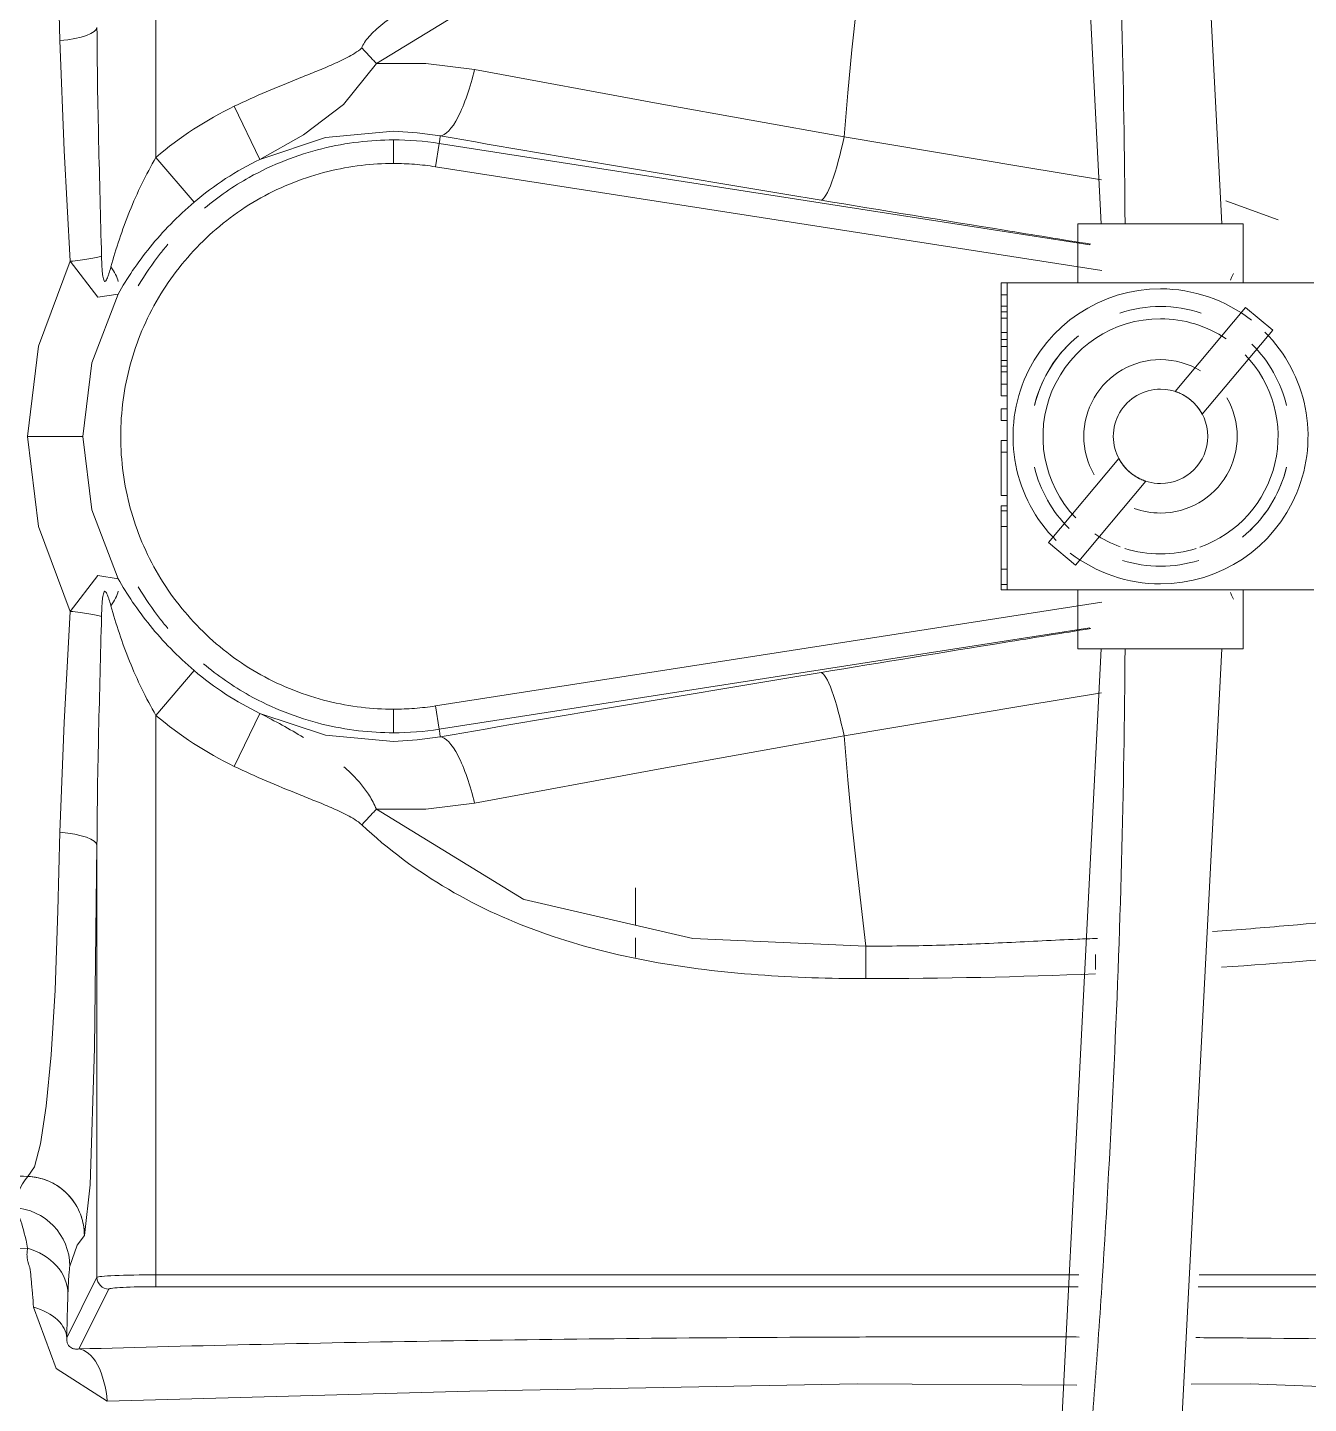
# Model space of a CAD drawing. Header units: metres. Extents: x 8 to 325, y -31 to 15.
# Drawn here: x 132.4692 to 132.5778, y -7.2201 to -7.1036 of the extents above; entities that cross this region are included whole.
import ezdxf

# ---------------------------------------------------------------- set-up
doc = ezdxf.new("R2010")
doc.units = ezdxf.units.M
doc.layers.add('G-IMPT', color=7, linetype='Continuous', lineweight=9, true_color=0x999999)
doc.layers.add('M-EKIP', color=7, linetype='Continuous', lineweight=9)

# ---------------------------------------------------------------- blocks, each defined once
blk = doc.blocks.new('D4010_10_Yangın Pompası - Wilo SCPFF 125_300_125_2_dwg-V113-_1_13_4_13_ PERON KATI _FFL_')
at = {"layer": 'G-IMPT', "color": 8, "lineweight": 5, "true_color": 0x808080}
for p, q in [((0.1721500068771043, -0.3850373404667375), (0.1907667977713403, -0.3851519794009143)), ((0.2567306674882982, -0.3881010113779304), (0.2541948072564978, -0.3931762119191716)), ((0.2577550205193415, -0.389050215609496), (0.2551944645814733, -0.3941748414539262)), ((0.1299377466658123, -0.3933803555333869), (0.1618658259191285, -0.3933803555333869)), ((0.1720529551526351, -0.3933803555333869), (0.2501961779565956, -0.3933803555333869)), ((0.2501961779565957, -0.3943789850680996), (0.2501961779565957, -0.393380355533387)), ((0.1299377466658123, -0.3943789850681416), (0.1618053419125291, -0.3943789850681416)), ((0.171997719534546, -0.3943789850681416), (0.2501961779565955, -0.3943789850681416)), ((0.2501961779565955, -0.3943789850680997), (0.2501961779565955, -0.4417897628099201)), ((0.2551944645814733, -0.3941748414539352), (0.2551944645814733, -0.4307892967116419)), ((0.170566962311423, -0.4202462871772852), (0.170566962311423, -0.4215321003216732)), ((0.2095669623114272, -0.4229470029458559), (0.2095669623114272, -0.4212817103641453)), ((0.190443289633455, -0.4256390197801632), (0.1900443529400007, -0.422244483206648)), ((0.2095669623114272, -0.4271794300692439), (0.2095669623114272, -0.4239893409824217)), ((0.231516074463352, -0.4338355502649989), (0.2190083822611818, -0.4261937974160819)), ((0.1915685988729321, -0.4363287583405799), (0.1912217114166172, -0.4326720177619132)), ((0.2076435024104399, -0.4372240516069648), (0.2231967093009524, -0.4343437307622536)), ((0.1918807251349769, -0.440059288017829), (0.1915686024454183, -0.4363287983440364)), ((0.1918807223237948, -0.4400592983658519), (0.2076433352308658, -0.4372240819557267)), ((0.2435567534491314, -0.43746445880003), (0.2413884737750828, -0.4419594994105228)), ((0.1710475553583251, -0.4492018726779386), (0.2262031380861221, -0.4406141600942979)), ((0.1767446517212206, -0.4426071260747235), (0.191880724409876, -0.4400593295094935)), ((0.2265102564856365, -0.442586663729773), (0.2262031380861221, -0.4406141600942979)), ((0.2300669623112037, -0.4423113358321001), (0.2300669623112037, -0.4403151630383942)), ((0.2501961779565953, -0.4417897628099199), (0.2469607113185614, -0.4455895762960908)), ((0.1700378158844952, -0.4513794108062155), (0.2265102564856364, -0.4425866637297729)), ((0.1700625896147305, -0.4436886846233876), (0.176744193691174, -0.4426072014874534)), ((0.1580669623114259, -0.4474300205014153), (0.1580669623114259, -0.4524300205014186)), ((0.1580669623112039, -0.4474300205014267), (0.1720669623112041, -0.4474300205014267)), ((0.1580669623112039, -0.4474300205014267), (0.1591226115723565, -0.4474300205014267)), ((0.1707787064163853, -0.4474300205014267), (0.1720669623112041, -0.4474300205014267)), ((0.172066962311427, -0.4524300205014186), (0.172066962311427, -0.4474300205014153)), ((0.152066962311204, -0.4524300205014267), (0.1780669623112038, -0.4524300205014267)), ((0.1780669623112037, -0.4784300205014267), (0.1780669623112037, -0.4524300205014267)), ((0.1785669623114255, -0.4524302682110601), (0.1780669623114213, -0.4524302682110601)), ((0.1780669623112038, -0.4528647803504336), (0.1785669623112039, -0.4528647803504336)), ((0.255638866570669, -0.4592000008669796), (0.2534118388882158, -0.4533696933874574)), ((0.1722741345726745, -0.4545072613263376), (0.1663014158959944, -0.4616252702668262)), ((0.1722741345724525, -0.4545072613263495), (0.1745722679018094, -0.4564356241554091)), ((0.1722741345724525, -0.4545072613263495), (0.1745722679018094, -0.4564356241554091)), ((0.1780669623112038, -0.4541644684952702), (0.1785669623112039, -0.4541644684952701)), ((0.1685995492253455, -0.4635536330958887), (0.17457226790203, -0.4564356241553957)), ((0.1785669623112039, -0.4577833948692347), (0.1780669623112038, -0.4577833948692347)), ((0.1785669623112039, -0.4591269141391902), (0.1780669623112038, -0.4591269141391902)), ((0.256402492821822, -0.4654300205212741), (0.2556388724379475, -0.4592000244638003)), ((0.1780669623114213, -0.4595553813807376), (0.1785669623114255, -0.4595553813807376)), ((0.1785669623112039, -0.4604266022840262), (0.1780669623112038, -0.4604266022840262)), ((0.1780669623112038, -0.4604266022840262), (0.1785669623112039, -0.4604266022840262)), ((0.1785669623112039, -0.4604266022840262), (0.1785669623112039, -0.4650822300521122)), ((0.1785669623112039, -0.4640969825874786), (0.1785669623112039, -0.4604266022840261)), ((0.1785669623112039, -0.4640969825874786), (0.1780669623112038, -0.4640969825874786)), ((0.1785669623112039, -0.4640969825874786), (0.1780669623112038, -0.4640969825874786)), ((0.1785669623112039, -0.4650822300521122), (0.1780669623112038, -0.4650822300521122)), ((0.1785669623112039, -0.4650822300521121), (0.1780669623112038, -0.4650822300521121)), ((0.1785669623112039, -0.4650822300521121), (0.1785669623112039, -0.4640969825874786)), ((0.2556388724379482, -0.4716600165390485), (0.2564024928218215, -0.4654300204815793)), ((0.161534375397503, -0.4673064079069425), (0.1555616567208229, -0.4744244168474311)), ((0.1785669623112039, -0.4667783040241127), (0.1780669623112038, -0.4667783040241127)), ((0.1780669623112038, -0.4667783040241127), (0.1785669623112039, -0.4667783040241127)), ((0.1785669623112039, -0.4667783040241127), (0.1785669623112039, -0.4677654571898386)), ((0.1785669623112039, -0.4677654571898386), (0.1785669623112039, -0.4667783040241127)), ((0.1785669623112039, -0.4677654571898386), (0.1780669623112038, -0.4677654571898386)), ((0.1785669623112039, -0.4677654571898386), (0.1780669623112038, -0.4677654571898386)), ((0.1578597900501783, -0.4763527796764893), (0.1638325087268628, -0.4692347707360006)), ((0.1785669623112039, -0.4688517068123557), (0.1780669623112038, -0.4688517068123557)), ((0.1785669623112039, -0.4698426713802661), (0.1780669623112038, -0.4698426713802661)), ((0.1785669623112039, -0.4698426713802662), (0.1785669623112039, -0.4688517068123557)), ((0.1785669623112039, -0.4688517068123558), (0.1785669623112039, -0.4708946183831247)), ((0.1785669623112039, -0.4708946183831247), (0.1780669623112038, -0.4708946183831247)), ((0.1785669623112039, -0.4708946183831247), (0.1785669623112039, -0.4718455632281002)), ((0.1785669623112039, -0.4713824778627111), (0.1780669623112038, -0.4713824778627111)), ((0.1785669623112039, -0.4718455632281002), (0.1780669623112038, -0.4718455632281002)), ((0.2534118388882158, -0.4774903476153958), (0.2556388665706687, -0.4716600401358734)), ((0.1785669623112039, -0.4730290036063162), (0.1780669623112038, -0.4730290036063162)), ((0.1785669623112039, -0.4742181610878082), (0.1785669623112039, -0.4730290036063162)), ((0.1578597900499595, -0.4763527796765025), (0.1555616567206025, -0.4744244168474429)), ((0.1578597900499595, -0.4763527796765025), (0.1555616567206025, -0.4744244168474429)), ((0.1780669623112038, -0.4736483564612603), (0.1785669623112039, -0.4736483564612603)), ((0.1785669623112039, -0.4742181610878081), (0.1780669623112038, -0.4742181610878082)), ((0.1785669623112039, -0.4754473382922356), (0.1780669623112038, -0.4754473382922356)), ((0.1785669623112039, -0.4754473382922356), (0.1785669623112039, -0.4764535484688828)), ((0.1785669623112039, -0.4759714060925726), (0.1780669623112039, -0.4759714060925727)), ((0.1785669623112039, -0.4764535484688827), (0.1780669623112038, -0.4764535484688827)), ((0.1785669623112039, -0.475971406092573), (0.1785669623112039, -0.4774197389225955)), ((0.1785669623112039, -0.476453548468883), (0.1785669623112039, -0.4784297605014272)), ((0.1785669623112039, -0.4774197389225952), (0.1780669623112038, -0.4774197389225952)), ((0.1785669623112039, -0.4784297605014272), (0.1785669623112039, -0.4774197389225952)), ((0.1780669623112038, -0.4784300205014267), (0.1520669623112039, -0.4784300205014267)), ((0.1580669623114259, -0.4784300205014126), (0.1580669623114259, -0.4834300205014158)), ((0.172066962311427, -0.4834300205014158), (0.172066962311427, -0.4784300205014126)), ((0.1785669623112039, -0.4784297605014272), (0.1780669623112038, -0.4784297605014272)), ((0.1700378158844952, -0.4794806301966378), (0.2265102564856365, -0.4882733772730805)), ((0.2262031380861221, -0.4902458809085555), (0.1710475553583252, -0.4816581683249148)), ((0.1595438238599698, -0.4853875517851221), (0.1550839139098148, -0.4837885748036196)), ((0.1720669623112041, -0.4834300205014266), (0.1580669623112039, -0.4834300205014266)), ((0.1590820720116271, -0.4834300205014266), (0.1580669623112039, -0.4834300205014266)), ((0.1720669623112041, -0.4834300205014266), (0.1707786308240588, -0.4834300205014266)), ((0.2469607113185614, -0.4852704647067627), (0.2501961779565956, -0.4890702781929333)), ((0.1767441936911741, -0.4882528395153998), (0.1700625064093936, -0.4871713431737441)), ((0.191880734070125, -0.4908007131399287), (0.1767446517212207, -0.4882529149281295)), ((0.2262031380861221, -0.4902458809085554), (0.2265102564856363, -0.4882733772730803)), ((0.2300669623112034, -0.4905448779644591), (0.2300669623112034, -0.4885487211361189)), ((0.2413884737742483, -0.4889005415934055), (0.2435567534471863, -0.4933955822037613)), ((0.2501961779565955, -0.4890702781929334), (0.2501961779565955, -0.5364810559347117)), ((0.1915685487859089, -0.494531112644332), (0.1918807251354687, -0.4908007529850182)), ((0.2076433596204783, -0.493636006899794), (0.1918807223235522, -0.490800742636165)), ((0.2231967220778118, -0.4965163274197196), (0.2076435032090584, -0.4936360329597403)), ((0.1912216466818235, -0.498187778957868), (0.1915685399204097, -0.4945312119040701)), ((0.1908447185276732, -0.5017592758196172), (0.1912216443329034, -0.4981878023876347))]:
    blk.add_line(p, q, dxfattribs=at)
at = {"layer": 'G-IMPT', "color": 8, "lineweight": 5, "true_color": 0x808080, "flags": 128}
for points in [[(0.1850732356698323, -0.228656381704445), (0.184335172277742, -0.231891729556351), (0.182538764652033, -0.2402323731679636), (0.180294617696696, -0.2513419417432337), (0.1782320025365267, -0.2622217059017493), (0.1762391600415444, -0.2733637356800864), (0.1724689802490754, -0.2964959674621622), (0.169245232424636, -0.3190517508520066), (0.1642117649168372, -0.3634236682629086), (0.1598790002087641, -0.4474299170696636)], [(0.1949326288550066, -0.2315891797220874), (0.1942034873303004, -0.2347839834606246), (0.1924253328642179, -0.2430407706481815), (0.1901901775847109, -0.254110743456908), (0.1881397322230491, -0.264936962258808), (0.1861629765458424, -0.2760059283179599), (0.1824240218395336, -0.2990021570149575), (0.1792395537868975, -0.3213720434509853), (0.174278473840022, -0.3653981189825959), (0.1700831042654533, -0.4474300350081272)], [(0.1254268180376693, -0.383946990465567), (0.1574632589405671, -0.3851504801515767), (0.1624773830582603, -0.3851190858532693)], [(0.1907670174577817, -0.3851519813534571), (0.2235862892531801, -0.3845160038672686), (0.2543271022252263, -0.3836915270716004)], [(0.2543271022313129, -0.3836915270713906), (0.2586516223179092, -0.3864389266968534), (0.2605733550389671, -0.3916402788994248)], [(0.2562659790846402, -0.3977297560345457), (0.2568814429971653, -0.3968965148479701), (0.2574955152796832, -0.3951103420109749)], [(0.2610742198428054, -0.3966335996491108), (0.2637857211466337, -0.3965760205076432), (0.266458392365871, -0.3965123910306985)], [(0.2551944645814733, -0.4307892967116419), (0.2553956342344059, -0.4135783367298574), (0.2557854093383066, -0.4020196512484773), (0.2562659790846402, -0.3977297560345457)], [(0.2622673410679637, -0.4000743624680036), (0.2620267186219813, -0.4009750387233616), (0.2617641860444389, -0.4016284137403681), (0.2615157846917336, -0.4020954448064794), (0.2612765896635135, -0.4024395271130397), (0.2610556051866715, -0.4027225849105061)], [(0.261046375931773, -0.4027217774805659), (0.2604929598817191, -0.403528586176907), (0.2599712214512747, -0.405496775582331), (0.2594930689363467, -0.4086663102706644), (0.2590743037011441, -0.4130255474983202)], [(0.2590742859613665, -0.4130258437954569), (0.258734616735675, -0.4185176886933681), (0.2585140550169778, -0.4252272440300734), (0.2583320931683969, -0.4319029100035003)], [(0.1900443266404528, -0.4222435688376132), (0.1900418525523758, -0.4209236829006838), (0.190039318661877, -0.4194841554910836)], [(0.2190020843927814, -0.4261913184822624), (0.2047052181340165, -0.4228813736037935), (0.1900443266000727, -0.4222433213611108)], [(0.1912217084509815, -0.4326719881899043), (0.1908445283581005, -0.429100443543821), (0.1904435265060677, -0.4256409790664387)], [(0.2583320931683939, -0.4319029100036904), (0.2579847922991941, -0.441198004578267), (0.2574586189057258, -0.4505980282819716)], [(0.2231967093021791, -0.4343437307620244), (0.2273336995371691, -0.4338300527208764), (0.2315166697235335, -0.4338352305004387)], [(0.2300668439068927, -0.4395833842834133), (0.2280737350593567, -0.4397017588799487), (0.2261034668222163, -0.4399740098111591)], [(0.2261034668222164, -0.4399740098111591), (0.2261533024541793, -0.4402940849527934), (0.2262031380861422, -0.4406141600944276)], [(0.2413884737082506, -0.4419594993643471), (0.2358364762444342, -0.4401212451610642), (0.2300668439068927, -0.4395833842834133)], [(0.2574586185808376, -0.4505980283546041), (0.2551325508294288, -0.4536332659060919), (0.2534118361151558, -0.4533696948200453)], [(0.2574585919166859, -0.450598049158887), (0.26016285838427, -0.4577826258369618), (0.2610824152783985, -0.4654300205033934)], [(0.2610824152783987, -0.4654300205014772), (0.2601628583840407, -0.4730774151668801), (0.2574585919167824, -0.4802619918440226)], [(0.2534118361151557, -0.4774903461828079), (0.2551325508295927, -0.477226775096823), (0.2574586185808373, -0.4802620126482489)], [(0.2574586189057257, -0.4802620127208816), (0.2579847923000135, -0.4896620364244858), (0.2583320931683939, -0.4989571309991628)], [(0.1850732356726001, -0.7022036593103888), (0.1843351720231166, -0.6989683103039687), (0.182538763653231, -0.6906276630601555), (0.1802946170702054, -0.6795180960510016), (0.1782320019050203, -0.6686383316724257), (0.1762391594565709, -0.6574963019527583), (0.1724689797766248, -0.6343640704465321), (0.1692452320211727, -0.6118082871198406), (0.1642117646661752, -0.5674363700524889), (0.1598790015883021, -0.4834303512522479)], [(0.1949326288550542, -0.6992708612809473), (0.1942034873305646, -0.6960760575434021), (0.1924253328646814, -0.6878192703568631), (0.1901901775850054, -0.6767492975474262), (0.188139732223348, -0.6659230787456258), (0.1861629765461152, -0.6548541126864567), (0.1824240218397459, -0.6318578839892598), (0.1792395537870751, -0.6094879975532017), (0.1742784738401303, -0.5654619220214134), (0.1700831042661984, -0.4834300061155607)], [(0.2300666678160034, -0.4912766531455051), (0.2358363891633546, -0.4907388140385583), (0.2413884737082402, -0.4889005416385147)], [(0.2315161169683374, -0.4970245359370321), (0.2343027409419666, -0.4935490399812194), (0.2376945560262654, -0.4909738018700739), (0.2413884741425104, -0.4889005424077264)], [(0.2262031380861423, -0.4902458809084258), (0.2261533024541793, -0.49056595605006), (0.2261034668222164, -0.4908860311916943)], [(0.2261034668222163, -0.4908860311916943), (0.2280736477542506, -0.4911582735068264), (0.2300666678160032, -0.4912766531455051)], [(0.231516666256016, -0.4970248068066258), (0.2273337001431663, -0.4970299888714148), (0.2231967220790332, -0.4965163274199479)], [(0.1900443354927003, -0.5086166884453306), (0.2047052152614376, -0.5079786797921096), (0.2190020621913922, -0.5046687990031321), (0.2315160710016599, -0.4970244870588811)], [(0.2583320931683969, -0.4989571309993531), (0.2585140550170705, -0.5056327969747796), (0.2587346167355641, -0.5123423523104581), (0.2590742859614025, -0.5178341972085789)]]:
    blk.add_lwpolyline(points, dxfattribs=at)
at = {"layer": 'G-IMPT', "color": 8, "lineweight": 5, "true_color": 0x808080}
for centre, radius, start, end in [((0.230066962311203, -0.4654300205014274), 0.03104910797784019, 49.58625721970908, 64.24866126496379), ((0.230066962311204, -0.4654300205014267), 0.02511485746290115, 90.00000000000031, 98.84988309842934), ((0.230066962311204, -0.4654300205014267), 0.02605843398452174, 49.58625721970901, 64.24866126496423), ((0.1650669623112039, -0.4654300205014267), 0.0125000000000009, 90.00000000000038, 225.0000000000001), ((0.1650669623112039, -0.4654300205014267), 0.01250000000000094, 52.29511676849616, 90.0000000000004), ((0.1650669623112039, -0.4654300205014267), 0.0110000000000013, 90.00000000000031, 107.1015291353379), ((0.1650669623112039, -0.4654300205014267), 0.0110000000000013, 90.00000000000031, 107.1015291353379), ((0.1650669623112039, -0.4654300205014267), 0.01100000000000129, 72.8984708646627, 90), ((0.1650669623112039, -0.4654300205014267), 0.01100000000000129, 72.89847086466293, 90.00000000000031), ((0.1650669623112039, -0.465430020501426), 0.009964101611557082, 90, 107.7167350968051), ((0.1650669623112039, -0.465430020501426), 0.00996410161155706, 72.28384539174316, 89.99999999999953), ((0.1650669623112039, -0.4654300205014267), 0.01100000000000127, 129.1591627433146, 166.2709796280583), ((0.1650669623112039, -0.465430020501426), 0.009964101611557077, 109.5550081422384, 223.9020184961298), ((0.1650669623112039, -0.4654300205014267), 0.01250000000000094, 270, 45.00000000000041), ((0.1650669623112039, -0.465430020501426), 0.009964101611557056, 56.09434063653974, 69.9999999999996), ((0.1650669623112039, -0.4654300205014267), 0.0110000000000013, 133.7283611439464, 166.2709796280375), ((0.1650669623112039, -0.4654300205014267), 0.01100000000000129, 13.72886416157522, 45.20919075684905), ((0.1650669623112039, -0.4654300205014267), 0.01100000000000135, 13.72886416161189, 45.20919075684942), ((0.1650669623112039, -0.465430020501426), 0.006500000000016264, 90, 209.9999999999997), ((0.1650669623112039, -0.465430020501426), 0.009964101611557086, 269.9999999999993, 43.90011876186289), ((0.1650669623112039, -0.465430020501426), 0.006500000000016298, 70.00000000000026, 90), ((0.1650669623112039, -0.4654300205014267), 0.004000000000002546, 90, 270), ((0.1650669623112039, -0.4654300205014267), 0.004000000000002619, 269.9999999999998, 90.0000000000006), ((0.1650669623112039, -0.465430020501426), 0.006500000000016291, 269.9999999999996, 30.00000000000011), ((0.1650669623112039, -0.4654300205014267), 0.01100000000000128, 193.7275408293955, 225.2091907568758), ((0.1650669623112039, -0.4654300205014267), 0.01100000000000128, 193.727540829317, 225.2091907568758), ((0.1650669623112039, -0.4654300205014267), 0.0110000000000013, 309.1606907714768, 346.2723160284722), ((0.1650669623112039, -0.4654300205014267), 0.01100000000000135, 313.7287452360918, 346.2723160284057), ((0.1650669623112039, -0.465430020501426), 0.006500000000016243, 238.6660228030773, 269.9999999999996), ((0.1650669623112039, -0.465430020501426), 0.009964101611557086, 236.0965349304532, 269.9999999999996), ((0.1650669623112039, -0.4654300205014267), 0.01250000000000091, 231.9527020769289, 270.0000000000001), ((0.1650669623112039, -0.4654300205014267), 0.0110000000000013, 251.7197203052158, 270.0000000000002), ((0.1650669623112039, -0.4654300205014267), 0.0110000000000013, 251.7197203052158, 270.0000000000002), ((0.1650669623112039, -0.4654300205014267), 0.01100000000000129, 269.9999999999996, 288.2800528894925), ((0.1650669623112039, -0.4654300205014267), 0.01100000000000128, 270.0000000000001, 288.2800528894936), ((0.230066962311204, -0.4654300205014267), 0.02605843398452173, 295.7513387350247, 310.4137427802899), ((0.2300669623112052, -0.4654300205014282), 0.03104910797783709, 295.7513387350264, 310.413742780291), ((0.2300669623112048, -0.4654300205014182), 0.02511485746290963, 261.1501169015711, 269.999999999997)]:
    blk.add_arc(centre, radius, start, end, dxfattribs=at)
for centre, major_axis, ratio, start_param, end_param in [((0.2541948072564978, -0.3941748414539262), (-0.0008945498363514971, 0.000446968220663944), 0.9982882661924443, 3.605651294337046, 5.175077625082228), ((0.2624938019045612, -0.3951103420109747), (-0.004863697635153454, 0.001159502183613301), 0.9936849976325868, 0.235464017199579, 1.757399686287512), ((0.2601927512063511, -0.4307892967116462), (-0.0049998929612148, 3.271660725513109e-05), 0.2424254714207395, 0.02698508993723414, 1.191064362247795), ((0.2578457753148908, -0.4510790527184982), (0.004357660339519561, 0.002451692551155369), 0.5032472360370769, 2.300551183461255, 2.685719278820238), ((0.2578457795444676, -0.4797809807677993), (-0.004357665826965794, 0.002451682798882329), 0.5032480554712683, 0.4558722484887257, 0.8410403438004226), ((0.2601927512063514, -0.5000707442912249), (0.004999892961215082, 3.27166072363818e-05), 0.242425471421989, 1.950528291334687, 3.114607563653509)]:
    blk.add_ellipse(centre, major_axis=major_axis, ratio=ratio, start_param=start_param, end_param=end_param, dxfattribs=at)
for points, knots in [([(0.1680698809036771, -0.4474300205014266), (0.1681062139355461, -0.4415002785201112), (0.1683084087912739, -0.429432683055585), (0.1689928812585933, -0.410983656476012), (0.169858033210731, -0.3958147257121957), (0.170704660092663, -0.3837732867543574), (0.1714224517086474, -0.3746822475436931), (0.1722172845402031, -0.3655979953985002), (0.1733663967423991, -0.3536180481454364), (0.1749796153402784, -0.3387310205863689), (0.1771719834074654, -0.3210542387926278), (0.1797301544615852, -0.3026813451331309), (0.182631615200665, -0.2839813685286265), (0.1856387597760502, -0.2665033637096594), (0.1882824290733712, -0.2523652494100259), (0.1903620247567818, -0.2419434963563361), (0.1918820679324357, -0.2347363740777387), (0.1932142061095324, -0.2286641711367827), (0.1935793851776943, -0.2271335613429303), (0.1936212418061202, -0.2269504602367463)], [0, 0, 0, 0, 0.05555555555555555, 0.1111111111111111, 0.1666666666666667, 0.1944444444444444, 0.2222222222222222, 0.25, 0.2777777777777778, 0.3333333333333333, 0.3888888888888888, 0.4444444444444444, 0.5138888888888888, 0.5833333333333333, 0.6527777777777777, 0.7222222222222222, 0.7916666666666667, 0.8611111111111112, 1, 1, 1, 1]), ([(0.1719730093873655, -0.3891158616118019), (0.1725886862083583, -0.3891179567288724), (0.176083417008983, -0.3891286173902964), (0.1825053702883996, -0.3891353257134713), (0.1939824819497102, -0.3891120130261957), (0.2082461127507544, -0.3890214031721161), (0.2250718019586416, -0.3888143886514066), (0.2414260678783182, -0.3885099476074054), (0.2517177023655751, -0.3882474598728472), (0.2567306674882981, -0.3881010113779305)], [0.3616129674009833, 0.3616129674009833, 0.3616129674009833, 0.3616129674009833, 0.375, 0.4375, 0.5, 0.625, 0.75, 0.875, 1, 1, 1, 1]), ([(0.2567306674882981, -0.3881010113779305), (0.2568136140659603, -0.3880869842594594), (0.2569592983982693, -0.3880754531050176), (0.2571823500199225, -0.3881126991709801), (0.2573584205207852, -0.3881795214192589), (0.2575330048683364, -0.3883020450890154), (0.2576554075829418, -0.3884651278877938), (0.2577218104323949, -0.3886293575486471), (0.2577624522591319, -0.3888091452438376), (0.2577644269685856, -0.3889553777447117), (0.2577550205193417, -0.389050215609496)], [0, 0, 0, 0, 0.25, 0.375, 0.5, 0.625, 0.75, 0.8125, 0.875, 1, 1, 1, 1]), ([(0.1236175257644792, -0.3885298424472685), (0.1290146883651345, -0.3886405039329668), (0.1399580435626289, -0.3888335108129686), (0.152854340732802, -0.3889905031002183), (0.1602808687559997, -0.3890508461067488), (0.1620630691226796, -0.389063558076044)], [0, 0, 0, 0, 0.125, 0.25, 0.2892857619112822, 0.2892857619112822, 0.2892857619112822, 0.2892857619112822]), ([(0.2605726901453614, -0.3916381530290832), (0.2606009705799662, -0.3920134436398991), (0.2606457923522963, -0.3925675555878283), (0.2607014077526669, -0.3932036220080557), (0.260733535496227, -0.3935605576358874), (0.2607591283038121, -0.3938227144345922), (0.2607803630744377, -0.3940772983105346), (0.260798171567387, -0.3943260654887562), (0.2608169889277886, -0.3945304895313209), (0.2608379041814818, -0.3946933118433398), (0.2608567770223566, -0.3948153089719567), (0.2608823629514668, -0.3949374522936396), (0.2609257373197297, -0.3951001057504715), (0.2609896465135141, -0.395302219133481), (0.2610503567711432, -0.3955006840933029), (0.2610874164312854, -0.3956561950829671), (0.2611059492394617, -0.3957708291502312), (0.2611168606545629, -0.3958836648821196), (0.2611267549202702, -0.396032315615045), (0.2611277875605447, -0.3962144857584099), (0.2611115045368513, -0.3964273577028039), (0.261088695139373, -0.3965654443319777), (0.2610742819231688, -0.3966335348484575)], [0, 0, 0, 0, 0.2, 0.3, 0.35, 0.4, 0.45, 0.5, 0.55, 0.575, 0.6, 0.625, 0.6499999999999999, 0.7, 0.75, 0.775, 0.8, 0.8250000000000001, 0.8500000000000001, 0.9, 0.95, 1, 1, 1, 1]), ([(0.2610463746391937, -0.4027218071394082), (0.2605864173950579, -0.402701623249581), (0.2596170552797566, -0.4025309917487231), (0.2584423124993414, -0.4019105392216626), (0.2576388125187701, -0.4012001448693727), (0.2569637155033461, -0.4003667944939807), (0.2563947825433872, -0.399167666906744), (0.2562655119184968, -0.3981913292883875), (0.2562650666109537, -0.3977306997223523)], [0, 0, 0, 0, 0.2, 0.4, 0.5, 0.6, 0.8, 1, 1, 1, 1]), ([(0.1780821302034128, -0.4225368774905729), (0.17708646044722, -0.4225853784348509), (0.1750950902433698, -0.4226897209728351), (0.1725400150285324, -0.4228040219286353), (0.1709812618266694, -0.4228700646476016), (0.1704186750650535, -0.4228946122816025)], [0.2, 0.2, 0.2, 0.2, 0.25, 0.3, 0.3282440067122319, 0.3282440067122319, 0.3282440067122319, 0.3282440067122319]), ([(0.2327587001851546, -0.4325140166315323), (0.2329409257152264, -0.4326853615351611), (0.2333466588720999, -0.432977721994702), (0.2339964598127387, -0.4333448569299768), (0.2346662949934374, -0.4336732056406966), (0.2355755356563469, -0.434076935261757), (0.2367226699332609, -0.4345506108946247), (0.2385686563869693, -0.4352831763222249), (0.2408614966589619, -0.4362230499852304), (0.2426659218123895, -0.4370347469713034), (0.2435567534471893, -0.4374644587990933)], [-1, -1, -1, -1, -0.9375, -0.875, -0.8125, -0.75, -0.625, -0.5, -0.25, 0, 0, 0, 0]), ([(0.2461685943952302, -0.4461622447540897), (0.2449704042998365, -0.4451558092039426), (0.2418347685751977, -0.4429762273770803), (0.2360889951459963, -0.4407575690553295), (0.2319950893481109, -0.4403151630383942), (0.2300669623112039, -0.4403151630383942)], [0.7743928667049794, 0.7743928667049794, 0.7743928667049794, 0.7743928667049794, 0.8333333333333333, 0.9166666666666666, 1, 1, 1, 1]), ([(0.2300669623516177, -0.4423113358323462), (0.2318418389221291, -0.4423113352225057), (0.2356103552011529, -0.4427185770800371), (0.2414713085824413, -0.4449817096949196), (0.2455851852400444, -0.448099987668831), (0.2482806164188998, -0.4510963336007839), (0.2500469302153247, -0.4536573623616341), (0.2514502100813868, -0.4564630481875673), (0.2524379027927279, -0.4593419786520609), (0.2530420936728348, -0.4623157311262172), (0.2532574357326694, -0.4654300263782828), (0.2530420931739891, -0.468544321473291), (0.2524379019263047, -0.4715180735615466), (0.2514502090199723, -0.4743970035892063), (0.2500469291168544, -0.4772026889824935), (0.2482806153229475, -0.4797637176751386), (0.2455851841604389, -0.4827600638377781), (0.241471307975586, -0.4858783421156393), (0.2356103556337386, -0.4881414764688778), (0.231841839272282, -0.4885487205193147), (0.2300669623599309, -0.4885487211357845)], [0, 0, 0, 0, 0.08333333333333333, 0.1666666666666667, 0.25, 0.2916666666666666, 0.3333333333333333, 0.375, 0.4166666666666666, 0.4583333333333333, 0.5, 0.5416666666666666, 0.5833333333333333, 0.625, 0.6666666666666666, 0.7083333333333333, 0.75, 0.8333333333333333, 0.9166666666666666, 1, 1, 1, 1]), ([(0.1709775308984589, -0.4491479542887946), (0.1734317076586678, -0.4487533536554151), (0.1810710623781052, -0.4475188199710233), (0.1886776140628958, -0.4462714273928322), (0.1938347096235799, -0.4454203529095028)], [0.2638590535950979, 0.2638590535950979, 0.2638590535950979, 0.2638590535950979, 0.5, 1, 1, 1, 1]), ([(0.1599166602641174, -0.4474300205014269), (0.1599314645288457, -0.4474300205014268), (0.1599972737733208, -0.4474300205014268), (0.1601930387305187, -0.4474300205014271), (0.1604575043191218, -0.4474300205014268), (0.1606840611772744, -0.4474300205014266), (0.1607951412230307, -0.4474300205014266), (0.1608534302296065, -0.4474300205014266)], [-0.6701388888888888, -0.6701388888888888, -0.6701388888888888, -0.6701388888888888, -0.6527777777777777, -0.6180555555555555, -0.5833333333333333, -0.5659722222222221, -0.548611111111111, -0.548611111111111, -0.548611111111111, -0.548611111111111]), ([(0.1700068727400852, -0.4474300205014267), (0.1699934503997037, -0.4474300205014267), (0.1699321696092255, -0.4474300205014267), (0.1697702750522812, -0.4474300205014267), (0.1695373524041775, -0.4474300205014267), (0.1693814477029766, -0.4474300205014266), (0.1693409900619819, -0.4474300205014266)], [0.7777777777777778, 0.7777777777777778, 0.7777777777777778, 0.7777777777777778, 0.7916666666666666, 0.8333333333333333, 0.875, 0.888888888888889, 0.888888888888889, 0.888888888888889, 0.888888888888889]), ([(0.2517063538011727, -0.4526851530124589), (0.2511324755187739, -0.4517134698620627), (0.2503014508496191, -0.4505085435178618), (0.2493924076114759, -0.4493995188487654), (0.2491786746267726, -0.449148851331327)], [0.6666666666666666, 0.6666666666666666, 0.6666666666666666, 0.6666666666666666, 0.7083333333333333, 0.7208029728163392, 0.7208029728163392, 0.7208029728163392, 0.7208029728163392]), ([(0.2540209766357427, -0.4510790527184988), (0.2540764912464955, -0.4512763970537108), (0.2541578303323185, -0.4515572483702707), (0.2542662591871583, -0.4518793629997719), (0.2543481440618595, -0.4520943737464221), (0.2544319352552315, -0.4522536344347329), (0.2545189488113528, -0.4523262626528104), (0.2545977490890908, -0.4522762317288309), (0.2546590809322211, -0.4520903266423592), (0.2547011779543902, -0.4518564974741308), (0.2547422561651255, -0.4515197841532819), (0.2547742924768326, -0.4510870196850203), (0.2547975260688645, -0.450597252523105), (0.2548062464715748, -0.4502967348683903), (0.2548097475457009, -0.4501547369911613)], [-1, -1, -1, -1, -0.875, -0.8125, -0.75, -0.6875, -0.625, -0.5625, -0.5, -0.4375, -0.375, -0.25, -0.125, 0, 0, 0, 0]), ([(0.1785669623112039, -0.4528647803504336), (0.1785669623112039, -0.4525758703228301), (0.1785669623112039, -0.4522796869294568), (0.178566962311204, -0.4527401025024413), (0.178566962311204, -0.4540895708830599), (0.1785669623112041, -0.456059518382723), (0.1785669623112039, -0.457989004037637), (0.1785669623112039, -0.4588429646764617), (0.1785669623112039, -0.4591269141391901)], [0, 0, 0, 0, 0.160088244806359, 0.32222365386857, 0.484359062930771, 0.647154716070105, 0.82335707005621, 1, 1, 1, 1]), ([(0.1785669623112039, -0.4591269141391902), (0.1785669623112039, -0.4594108636019182), (0.178566962311204, -0.4597797133593896), (0.1785669623112039, -0.4588386798101247), (0.1785669623112039, -0.4563605055420121), (0.1785669623112039, -0.4540034478368756), (0.1785669623112039, -0.4531544469164381), (0.1785669623112039, -0.4528647803504336)], [0, 0, 0, 0, 0.137748795803971, 0.398387187864521, 0.658673723514627, 0.829206281354352, 1, 1, 1, 1]), ([(0.1785669623112039, -0.4577833948692347), (0.1785669623112039, -0.4572802897809111), (0.1785669623112039, -0.4561952918432025), (0.178566962311204, -0.4545678186007637), (0.1785669623112039, -0.453651084337574), (0.1785669623112039, -0.4532881833335948), (0.1785669623112039, -0.4536860541060934), (0.1785669623112039, -0.4541644684952703)], [-1, -1, -1, -1, -0.762224385225688, -0.595716665887818, -0.429208946549959, -0.262962363111604, 0, 0, 0, 0]), ([(0.1785669623112039, -0.4541644684952702), (0.1785669623112039, -0.4546447051704882), (0.178566962311204, -0.4559717583713721), (0.1785669623112039, -0.4580357484480425), (0.1785669623112039, -0.4588042751588228), (0.1785669623112039, -0.4582864999575581), (0.1785669623112039, -0.4577833948692346)], [-1, -1, -1, -1, -0.761330720243293, -0.526342714724478, -0.292246946419265, 0, 0, 0, 0]), ([(0.1663014158957707, -0.4616252702668422), (0.16630304778775, -0.4616257997352118), (0.1663205653184137, -0.4616314568268901), (0.1663868076655402, -0.4616536502233203), (0.1664997935405934, -0.4616945913331905), (0.1666942131262201, -0.4617729031442027), (0.166943975372162, -0.4618916943466133), (0.1672207791020549, -0.462056329039609), (0.1674495802645673, -0.4622125563539475), (0.1676490835845176, -0.462371541681977), (0.1678121971509034, -0.4625192910488033), (0.1679636083798234, -0.4626679075616001), (0.1681395264439388, -0.462863080031422), (0.1683080197076421, -0.4630812199684602), (0.1684387297750558, -0.4632745233277486), (0.1685641351973396, -0.4634837516536326), (0.1685975075231119, -0.4635497892788981), (0.1685995492251262, -0.4635536330959035)], [0, 0, 0, 0, 0.05555555555555555, 0.1111111111111111, 0.1666666666666667, 0.2222222222222222, 0.3333333333333333, 0.3888888888888888, 0.4444444444444444, 0.5138888888888888, 0.548611111111111, 0.5833333333333333, 0.6527777777777777, 0.7222222222222222, 0.7916666666666667, 0.8611111111111112, 1, 1, 1, 1]), ([(0.1685995492251262, -0.4635536330959036), (0.1685987444254513, -0.4635521179371513), (0.1685901313902584, -0.4635358488804798), (0.1685567722981621, -0.4634744667456483), (0.1684968333835588, -0.4633703067276247), (0.1683859506970449, -0.4631924395141727), (0.1682255934402167, -0.4629670995933778), (0.1680153934563405, -0.462723089650834), (0.1678218086826935, -0.4625248930822194), (0.16763059530668, -0.4623560281747357), (0.167456766208397, -0.4622210490767318), (0.1672841152316569, -0.4620977451127969), (0.1670613600259152, -0.4619583909876556), (0.1668172755746712, -0.4618303371165614), (0.1666042113604563, -0.4617351796041215), (0.1663763852637964, -0.4616480114911378), (0.1663055558547357, -0.4616266134791082), (0.1663014158957707, -0.4616252702668421)], [0, 0, 0, 0, 0.05555555555555555, 0.1111111111111111, 0.1666666666666667, 0.2222222222222222, 0.3333333333333333, 0.3888888888888888, 0.4444444444444444, 0.5138888888888888, 0.548611111111111, 0.5833333333333333, 0.6527777777777777, 0.7222222222222222, 0.7916666666666667, 0.8611111111111112, 1, 1, 1, 1]), ([(0.2564024940047862, -0.4654300205212741), (0.2564220075684406, -0.4654300183211753), (0.2565030659800164, -0.4654300212360377), (0.2567371551588267, -0.4654300202589177), (0.2570775665271187, -0.4654300206224216), (0.2576682603784567, -0.4654300204679477), (0.2588698382322219, -0.4654300202182343), (0.2602090081671322, -0.4654300217301525), (0.2610823898900049, -0.465430020516135)], [0, 0, 0, 0, 0.1111111111111111, 0.2222222222222222, 0.3333333333333333, 0.4444444444444444, 0.6666666666666666, 1, 1, 1, 1]), ([(0.1638325087266429, -0.4692347707360104), (0.1638314592133792, -0.4692360214972128), (0.1638144433207535, -0.4692319847869963), (0.1637467271782388, -0.4692054678135741), (0.1636441883697821, -0.4691691355089225), (0.1635252317989586, -0.4691231309528765), (0.1633905616443729, -0.4690608275362368), (0.1632188396634051, -0.4689818307156673), (0.1630194891284925, -0.4688668839824721), (0.1627720396719885, -0.4687128614933403), (0.1625280138425926, -0.468524815039435), (0.1622969263507249, -0.4683204272121724), (0.1621190890604267, -0.468136023520987), (0.16196070421835, -0.4679540308732566), (0.1618392103911486, -0.4677951287424673), (0.1617477725722475, -0.4676611654577901), (0.1616680558459085, -0.4675442807957162), (0.161605357195552, -0.4674321399205046), (0.1615475133595546, -0.467336512200407), (0.1615328071203542, -0.4673082769066182), (0.1615343753972845, -0.4673064079069524)], [0, 0, 0, 0, 0.05555555555555555, 0.1111111111111111, 0.1666666666666667, 0.2083333333333333, 0.25, 0.3055555555555556, 0.361111111111111, 0.4166666666666666, 0.5, 0.5555555555555556, 0.6111111111111112, 0.6666666666666666, 0.7222222222222222, 0.7638888888888888, 0.8055555555555556, 0.861111111111111, 0.9166666666666666, 1, 1, 1, 1]), ([(0.163832508726643, -0.4692347707360131), (0.1638308768345597, -0.4692342412676098), (0.1638133593035496, -0.469228584175818), (0.16374711695572, -0.4692063907791431), (0.1636341310791244, -0.4691654496686502), (0.1634397114918618, -0.4690871378567791), (0.1631899492453762, -0.4689683466536045), (0.1629131455180013, -0.4688037119616555), (0.1626843443574414, -0.4686474846486627), (0.1624848410330496, -0.4684884993169416), (0.1623217274646988, -0.4683407499476446), (0.162170316237555, -0.4681921334358224), (0.161994398179159, -0.4679969609720648), (0.161825904913947, -0.4677788210334493), (0.1616951948454144, -0.4675855176720276), (0.1615697894254224, -0.4673762893496688), (0.1615364170994679, -0.467310251724279), (0.1615343753972846, -0.4673064079069552)], [0, 0, 0, 0, 0.05555555555555555, 0.1111111111111111, 0.1666666666666667, 0.2222222222222222, 0.3333333333333333, 0.3888888888888888, 0.4444444444444444, 0.5138888888888888, 0.548611111111111, 0.5833333333333333, 0.6527777777777777, 0.7222222222222222, 0.7916666666666667, 0.8611111111111112, 1, 1, 1, 1]), ([(0.1785669623112039, -0.4713824778627111), (0.1785669623112039, -0.4712871928081048), (0.1785669623112039, -0.470798853653376), (0.1785669623112039, -0.4702320696367591), (0.1785669623112039, -0.4698426713802663)], [-1, -1, -1, -1, -0.723227649116815, 0, 0, 0, 0]), ([(0.1785669623112039, -0.4730290036063162), (0.1785669623112039, -0.4726732727357842), (0.1785669623112039, -0.4720072914767111), (0.1785669623112039, -0.4715006313304236), (0.1785669623112039, -0.4713824778627111)], [-1, -1, -1, -1, -0.426515393544387, 0, 0, 0, 0]), ([(0.1785669623112039, -0.4718455632281002), (0.1785669623112039, -0.4723683605610421), (0.1785669623112039, -0.4731241161687789), (0.1785669623112039, -0.4736254880481542), (0.1785669623112039, -0.4736483564612603)], [-1, -1, -1, -1, -0.200732083313253, 0, 0, 0, 0]), ([(0.1785669623112039, -0.4736483564612603), (0.1785669623112039, -0.4737264902060378), (0.1785669623112038, -0.474350462437773), (0.1785669623112056, -0.4749207295571123), (0.1785669623112039, -0.4754473382922356)], [-1, -1, -1, -1, -0.886441714034106, 0, 0, 0, 0]), ([(0.1785669623112039, -0.4759714060925727), (0.1785669623112039, -0.4759235661501059), (0.1785669623112039, -0.4758384834413963), (0.1785669623112039, -0.4757405168515781), (0.178566962311204, -0.4756700736795802), (0.1785669623112038, -0.4754894853037779), (0.1785669623112013, -0.4752982733374833), (0.178566962311204, -0.4749233686583528), (0.1785669623112039, -0.4745727319672589), (0.1785669623112039, -0.4743390294113528), (0.1785669623112039, -0.4742181610878082)], [-1, -1, -1, -1, -0.9830531598975233, -0.9661063197950466, -0.9491594796925698, -0.932212639590093, -0.6991594796925698, -0.4661063197950465, -0.2330531598975233, 0, 0, 0, 0]), ([(0.2491786746268608, -0.4817111896714228), (0.2493924076115335, -0.4814605221540176), (0.2503014508496454, -0.4803514974849533), (0.2511324755187739, -0.4791465711407905), (0.2517063538011727, -0.4781748879903943)], [0.2791970271853771, 0.2791970271853771, 0.2791970271853771, 0.2791970271853771, 0.2916666666666666, 0.3333333333333333, 0.3333333333333333, 0.3333333333333333, 0.3333333333333333]), ([(0.254809747545701, -0.4807053040116921), (0.2548062464715692, -0.4805633061344698), (0.2547975260688543, -0.48026278847976), (0.2547742924768304, -0.4797730213178362), (0.2547422561651268, -0.4793402568495697), (0.2547011779543901, -0.4790035435287229), (0.2546590809322208, -0.4787697143604946), (0.2545977490890912, -0.4785838092740226), (0.2545189488113519, -0.478533778350038), (0.2544319352552307, -0.4786064065681169), (0.2543481440618644, -0.4787656672564505), (0.2542662591871583, -0.4789806780030804), (0.2541578303322864, -0.4793027926324531), (0.2540764912464529, -0.4795836439489721), (0.2540209766357427, -0.4797809882843542)], [-1, -1, -1, -1, -0.875, -0.75, -0.625, -0.5625, -0.5, -0.4375, -0.375, -0.3125, -0.25, -0.1875, -0.125, 0, 0, 0, 0]), ([(0.1938347096235799, -0.4854396880933505), (0.1886776140628959, -0.4845886136100212), (0.1810710623781066, -0.4833412210318302), (0.1734317076586706, -0.4821066873474388), (0.1709775308984631, -0.4817120867140596)], [0, 0, 0, 0, 0.5, 0.7361409464047663, 0.7361409464047663, 0.7361409464047663, 0.7361409464047663]), ([(0.1598894121065357, -0.4834300205014266), (0.1599025801444873, -0.4834300205014267), (0.1599575948368833, -0.4834300205014268), (0.1600976287154557, -0.4834300205014266), (0.1602449979111208, -0.4834300205014265), (0.160370733435282, -0.4834300205014266), (0.1604955900992308, -0.4834300205014265), (0.1606620355786758, -0.4834300205014262), (0.160964962021502, -0.4834300205014267), (0.1612161614621606, -0.4834300205014271), (0.1613930423971886, -0.4834300205014271)], [0.3, 0.3, 0.3, 0.3, 0.325, 0.35, 0.375, 0.3875, 0.4, 0.425, 0.45, 0.5, 0.5, 0.5, 0.5]), ([(0.1680698809036771, -0.4834300205014266), (0.1681062139355461, -0.4893597624827418), (0.1683084087912739, -0.5014273579472679), (0.1689928812585933, -0.5198763845268414), (0.1698580332107311, -0.5350453152906578), (0.1707046600926631, -0.5470867542484957), (0.1714224517086473, -0.5561777934591601), (0.1722172845402031, -0.5652620456043533), (0.173366396742399, -0.5772419928574167), (0.1749796153402783, -0.5921290204164831), (0.1771719834074654, -0.6098058022102256), (0.1797301544615853, -0.6281786958697222), (0.1826316152006651, -0.6468786724742263), (0.1856387597760503, -0.6643566772931937), (0.1882824290733713, -0.6784947915928276), (0.1903620247567818, -0.6889165446465169), (0.1918820679324356, -0.6961236669251147), (0.1932142061095324, -0.7021958698660701), (0.1935793851776945, -0.7037264796599232), (0.1936212418061201, -0.7039095807661072)], [0, 0, 0, 0, 0.05555555555555555, 0.1111111111111111, 0.1666666666666667, 0.1944444444444444, 0.2222222222222222, 0.25, 0.2777777777777778, 0.3333333333333333, 0.3888888888888888, 0.4444444444444444, 0.5138888888888888, 0.5833333333333333, 0.6527777777777777, 0.7222222222222222, 0.7916666666666667, 0.8611111111111112, 1, 1, 1, 1]), ([(0.230066962311204, -0.490544877964459), (0.2319950893481109, -0.490544877964459), (0.2360889951459965, -0.4901024719475239), (0.2418016617360335, -0.4878965974163501), (0.2449130638283926, -0.4857439957278069), (0.2460891689403639, -0.4847642359276338)], [0, 0, 0, 0, 0.08333333333333333, 0.1666666666666667, 0.2243071970604194, 0.2243071970604194, 0.2243071970604194, 0.2243071970604194]), ([(0.2435567534471868, -0.4933955822037611), (0.2426659218128336, -0.4938252940324623), (0.2408614966595846, -0.4946369910189346), (0.2385686563870075, -0.495576864680725), (0.2367226699330679, -0.4963094301078023), (0.2355755356563612, -0.4967831057411238), (0.234666294993448, -0.4971868353621915), (0.2339964598127293, -0.4975151840728627), (0.2333466588721249, -0.4978823190081705), (0.2329409257151757, -0.498174679467657), (0.2327587001851547, -0.4983460243713208)], [-1, -1, -1, -1, -0.75, -0.5, -0.375, -0.25, -0.1875, -0.125, -0.0625, 0, 0, 0, 0]), ([(0.2327587001851548, -0.4983460243713209), (0.2326406740989966, -0.4986490340441267), (0.2322257615904648, -0.4992894335435641), (0.2310648004906162, -0.50035418325209), (0.2296535342808777, -0.5013257417306034), (0.2282471798309439, -0.5021591037346724), (0.2270819018500845, -0.5027980428778478), (0.2256914660067605, -0.5035084695410621), (0.2234744787532531, -0.5045824717389654), (0.2202688816073057, -0.5060397129703639), (0.2162247388912842, -0.5077186351258132), (0.212624954729877, -0.509018012837718), (0.2096796082153663, -0.5097864611039893), (0.2069047635359047, -0.5102751391101917), (0.2046823844061221, -0.5105315046122337), (0.2028730982832694, -0.5107132202200151), (0.2014759418148913, -0.510860016594138), (0.2000508906768548, -0.511006430486423), (0.1981561067553773, -0.5111646023784933), (0.1948268499072937, -0.51136760013705), (0.1919587509220305, -0.5114077713660895), (0.1900393186580297, -0.5113758855112436)], [0, 0, 0, 0, 0.0625, 0.125, 0.1875, 0.21875, 0.25, 0.28125, 0.3125, 0.375, 0.4375, 0.5, 0.5625, 0.625, 0.6875, 0.71875, 0.75, 0.78125, 0.8125, 0.875, 1, 1, 1, 1])]:
    blk.add_open_spline(points, degree=3, knots=knots, dxfattribs=at)
for points in [[(0.2543258694779896, -0.383691830221394), (0.2544111062887131, -0.3847628603127533), (0.254998559731807, -0.3871249007724165), (0.2562048696053374, -0.3880517134226791), (0.256730667488298, -0.3881010113779305)], [(0.2577550205193415, -0.3890502156094953), (0.2577413128604055, -0.3897811406896928), (0.2577109254099048, -0.391132777492785), (0.2576751564407502, -0.3922772176802202), (0.2576560674073654, -0.3928009495437986)], [(0.2605714330355311, -0.3916425739187231), (0.2597890680183814, -0.3914118880990851), (0.2583085212695235, -0.3906549815781944), (0.2577735261549953, -0.3895566887392224), (0.2577550205193416, -0.389050215609496)], [(0.2576560674073655, -0.3928009495438033), (0.2576329256564033, -0.3934358728330847), (0.2575805896633713, -0.3944860437801658), (0.2575245710654215, -0.3949884633638236), (0.2574955152796833, -0.3951103420109748)], [(0.2576560674073655, -0.3928009495438028), (0.2576707914552575, -0.393584134146403), (0.2583281815750094, -0.3953214997594886), (0.2601595375145737, -0.3963748797410279), (0.2610741270725034, -0.3966337772913106)], [(0.2501961779565955, -0.393380355533387), (0.2512296168582003, -0.3933803555333856), (0.2532780787026639, -0.3933363565193517), (0.2541678066519342, -0.3932302501824703), (0.2541948072564978, -0.3931762119191717)], [(0.2551944645814733, -0.3941748414539262), (0.2551607022159779, -0.3942288983056479), (0.2540478328932331, -0.3943350155305061), (0.2514875328521048, -0.3943789850681137), (0.2501961779565956, -0.3943789850680997)], [(0.2610741270725014, -0.3966337772913154), (0.2612515364230381, -0.3975731149359829), (0.2616464724099947, -0.3991381726799964), (0.2620554814879569, -0.3998939115436386), (0.2622639481153722, -0.4000745385659596)], [(0.2562668914054437, -0.3977286435681205), (0.2562673215783036, -0.3983049801616152), (0.2564725466961733, -0.3995449422377611), (0.2575578664490968, -0.4012836204060026), (0.2592498031781716, -0.4024406277403423), (0.2604801547077254, -0.4026975103509516), (0.261056062592751, -0.4027220785835129)], [(0.2610556051866715, -0.4027225849105061), (0.2620206651438265, -0.402747694748481), (0.2639364285054638, -0.4027989370803152), (0.2667401482234983, -0.4028777002224744), (0.2695104775681428, -0.4029607253465253), (0.272291831050129, -0.4030508576003796), (0.2741237239430363, -0.4031128887348505), (0.2750369407542874, -0.4031444918297897)], [(0.1705686191690594, -0.4198839190195878), (0.1770562296188828, -0.4196215499143128), (0.1835485410467402, -0.4194970296021546), (0.1900393186580294, -0.4194841554916169)], [(0.190039318661877, -0.4194841554910836), (0.1931004444813322, -0.4194837120276742), (0.1992033965160123, -0.4196738738742271), (0.2081967883460826, -0.420732161686574), (0.2172016713930795, -0.4229917522068492), (0.2255643912288916, -0.4267586412940324), (0.2305498970360862, -0.4304371374702082), (0.2327587001851542, -0.4325140166315328)], [(0.1299377466658123, -0.4238133415918179), (0.1398530249080301, -0.4221140946385225), (0.1498676602075336, -0.4210966787887485), (0.1599017612283763, -0.420444177356799)], [(0.1900443363894642, -0.4222440036170971), (0.1880462456314487, -0.4222353119097877), (0.1840560259747114, -0.4222752344226174), (0.1800734697157984, -0.4224398756020169), (0.1780821302034128, -0.4225368774905729)], [(0.1542023502682942, -0.4239847164790746), (0.1502293550571353, -0.424328491469923), (0.146260625114993, -0.4247100163166829), (0.1423021022119823, -0.4251778788717371)], [(0.1606513135833419, -0.4234666950153255), (0.1585005483448781, -0.4236239495492143), (0.1563508256563157, -0.4237988133839035), (0.1542023502682942, -0.4239847164790747)], [(0.2548097475457005, -0.4501547369911612), (0.2548896102997588, -0.4469156339413192), (0.255070743449214, -0.4404535019316245), (0.2551839273753277, -0.4340099792455721), (0.2551944645814736, -0.4307892967116418)], [(0.2315160675551867, -0.4338355576082824), (0.23171243602998, -0.4336267195625516), (0.2321230264548615, -0.4331900562709876), (0.2325479742950602, -0.4327381238283537), (0.2327587001851576, -0.4325140166315352)], [(0.2231968077474181, -0.4343435982428744), (0.2235555716479413, -0.435830887734744), (0.2245751316790127, -0.4388516172382564), (0.2256800387476335, -0.4399461361438282), (0.2261034668220825, -0.4399740098103002)], [(0.2315160675571984, -0.4338355576101272), (0.231689262866224, -0.4342653686984658), (0.2320917770305137, -0.4350054428587115), (0.2327692738185692, -0.4359233593050298), (0.2334996013678532, -0.4367274826585401), (0.2340123548711386, -0.437208040348575), (0.2342759844543199, -0.4374404199132523)], [(0.1938347096235799, -0.4454203529095028), (0.1935995314292557, -0.4453644694678641), (0.1929334183757769, -0.4442969073306596), (0.1921819761612499, -0.441474720111535), (0.1918806906112167, -0.4400594793645463)], [(0.1938347708206639, -0.4454203675662041), (0.199279741697666, -0.4445213103449043), (0.2101075474925764, -0.442715323200179), (0.2207965489149608, -0.4408910401367745), (0.2261034668220824, -0.4399740098103003)], [(0.2376848399977257, -0.4399055823971368), (0.2388748367312587, -0.4406377970786933), (0.2400967128813725, -0.4412984971278327), (0.2413884737543277, -0.4419594993998388)], [(0.2501961779565955, -0.4417897628099201), (0.2510427172346396, -0.4432313859857745), (0.2525423776615992, -0.4463628743890186), (0.2535847291190548, -0.4495282722123575), (0.2540209766357427, -0.451079052718499)], [(0.2265102564856365, -0.442586663729773), (0.2270977334527199, -0.442495177361972), (0.2282815127633783, -0.4423573247538893), (0.2294724045612265, -0.4423113519655996), (0.2300669623314109, -0.4423113358320998)], [(0.2534118388895945, -0.4533696933869502), (0.2526595351872721, -0.452053440499758), (0.2508715581495203, -0.449379605624322), (0.2483610979656245, -0.446781978052686), (0.2469607113185614, -0.4455895762960908)], [(0.254809747545701, -0.4501547369911613), (0.2550501485881687, -0.4502345125577438), (0.2557972613283872, -0.4503990866209457), (0.2568812974057028, -0.4505409563748156), (0.2574586217852681, -0.4505980276320659)], [(0.1591476087130855, -0.4522053830186109), (0.158993221043687, -0.4518604600594113), (0.1589032932086799, -0.4516595490988021), (0.1588919004775195, -0.4516340961946907)], [(0.2469607113185614, -0.4852704647067626), (0.2483610979656245, -0.4840780629501674), (0.2508715581495204, -0.4814804353785311), (0.2526595351872722, -0.4788066005030953), (0.2534118388895945, -0.477490347615903)], [(0.1588919004774873, -0.4792259448081496), (0.158903293208661, -0.4792004919040508), (0.158993221043678, -0.4789995809434482), (0.1591476087130821, -0.4786546579842498)], [(0.2540209766357427, -0.4797809882843544), (0.2535847291190548, -0.481331768790496), (0.2525423776615991, -0.484497166613835), (0.2510427172346394, -0.487628655017079), (0.2501961779565954, -0.4890702781929331)], [(0.2574586217852683, -0.4802620133707875), (0.2568812974057039, -0.4803190846280378), (0.255797261328389, -0.4804609543819074), (0.2550501485881691, -0.4806255284451095), (0.254809747545701, -0.4807053040116921)], [(0.2550537561433837, -0.4904018867403022), (0.25498017687449, -0.4871754730663841), (0.2548896102997594, -0.4839444070615607), (0.2548097475457003, -0.4807053040116922)], [(0.1700067261859676, -0.4834300205014266), (0.1699524147769287, -0.4834300205014267), (0.1697819267184426, -0.4834300205014268), (0.1695034161446142, -0.4834300205014269), (0.1693408968714739, -0.4834300205014268)], [(0.1918806906112167, -0.4908005616383069), (0.19218197616125, -0.489385320891318), (0.192933418375777, -0.4865631336721936), (0.1935995314292558, -0.4854955715349892), (0.19383470962358, -0.4854396880933504)], [(0.1938347708206646, -0.4854396734366492), (0.1992797416976867, -0.4863387306579442), (0.210107547492566, -0.4881447178026769), (0.2207965489149608, -0.4899690008660789), (0.2261034668220824, -0.4908860311925531)], [(0.2300669623355675, -0.4885487211361189), (0.2294724043593978, -0.4885487023417736), (0.2282815123545534, -0.4885027242317918), (0.2270977332468937, -0.4883648663017298), (0.2265102564856366, -0.4882733772730803)], [(0.2551944645814737, -0.5000707442912113), (0.2551839273753339, -0.4968500617572326), (0.2551273354122773, -0.4936283004142201), (0.2550537561433837, -0.4904018867403022)], [(0.2231968077474352, -0.4965164427597854), (0.2235555716479776, -0.4950291532679539), (0.22457513167905, -0.4920084237645569), (0.2256800387476444, -0.4909139048590257), (0.2261034668220824, -0.4908860311925533)], [(0.2327587001851577, -0.498346024371318), (0.232547974295061, -0.4981219171745068), (0.2321230264548707, -0.4976699847318822), (0.2317124360300097, -0.4972333214403137), (0.2315160675552291, -0.4970244833945779)]]:
    blk.add_open_spline(points, degree=3, dxfattribs=at)
blk = doc.blocks.new('D4010_10_Yangın Pompası - ELEKTRİKLİ YANGIN POMPASI _ ELECTRICAL FIRE PUMP-V114-_1_13_4_13_ PERON KATI _FFL_')
blk.add_blockref('D4010_10_Yangın Pompası - Wilo SCPFF 125_300_125_2_dwg-V113-_1_13_4_13_ PERON KATI _FFL_', (-0.19, 0))
blk = doc.blocks.new('IC-TKN-M7-S23-000-10-A1-32-K-T-6E-200_rvt-1-_1_13_4_13_ PERON KATI _FFL_')
at = {"layer": 'M-EKIP', "color": 8, "lineweight": 5, "true_color": 0x808080, "rotation": 180}
blk.add_blockref('D4010_10_Yangın Pompası - ELEKTRİKLİ YANGIN POMPASI _ ELECTRICAL FIRE PUMP-V114-_1_13_4_13_ PERON KATI _FFL_', (-172.2543330368364, -7.603629805285838), dxfattribs=at)

msp = doc.modelspace()

# ---------------------------------------------------------------- block references
at = {"lineweight": 5}
msp.add_blockref('IC-TKN-M7-S23-000-10-A1-32-K-T-6E-200_rvt-1-_1_13_4_13_ PERON KATI _FFL_', (304.7946579423894, 0), dxfattribs=at)

doc.saveas('drawing.dxf')
